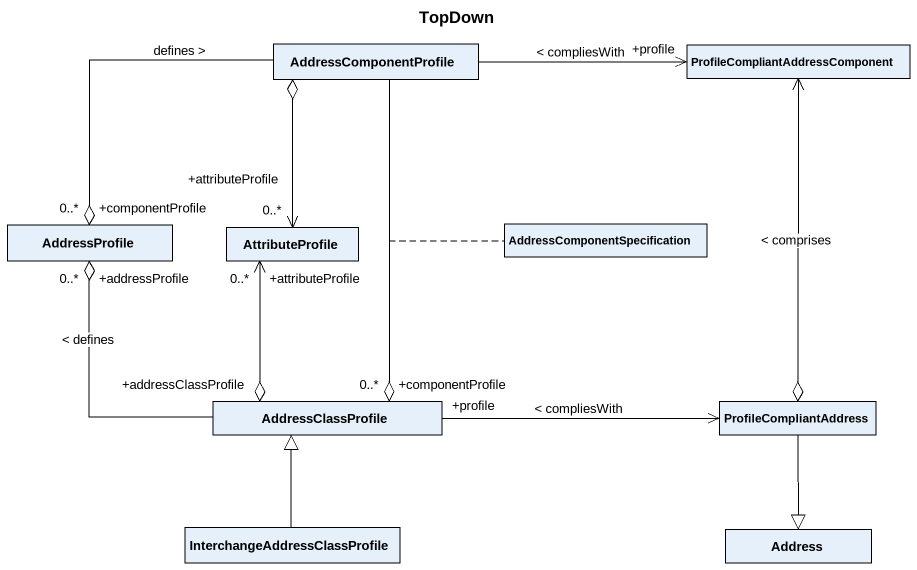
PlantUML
@startuml
title TopDown
hide circle
hide empty members
class AddressComponentProfile
class "ProfileCompliantAddressComponent" as ProfileCompliantAddressCompo
class AddressProfile
class AttributeProfile
class "AddressComponentSpecification" as AddressComponentSpecificatio
class AddressClassProfile
class ProfileCompliantAddress
class "InterchangeAddressClassProfile" as InterchangeAddressClassProfi
class Address
AddressComponentProfile -right-> "+profile" ProfileCompliantAddressCompo : < compliesWith
AddressComponentProfile --o "+componentProfile\n0..*" AddressProfile : defines >
AddressComponentProfile --o "+componentProfile\n0..*" AddressClassProfile
(AddressComponentProfile, AddressClassProfile) .. AddressComponentSpecificatio
ProfileCompliantAddressCompo <--o ProfileCompliantAddress : < comprises
AttributeProfile "+attributeProfile\n0..*" <-up-o AddressComponentProfile
AttributeProfile "+attributeProfile\n0..*" <--o "+addressClassProfile" AddressClassProfile
AddressClassProfile -up-o "+addressProfile\n0..*" AddressProfile : < defines
AddressClassProfile "+profile" -right-> ProfileCompliantAddress : < compliesWith
ProfileCompliantAddress --|> Address
InterchangeAddressClassProfi -up-|> AddressClassProfile
@enduml
